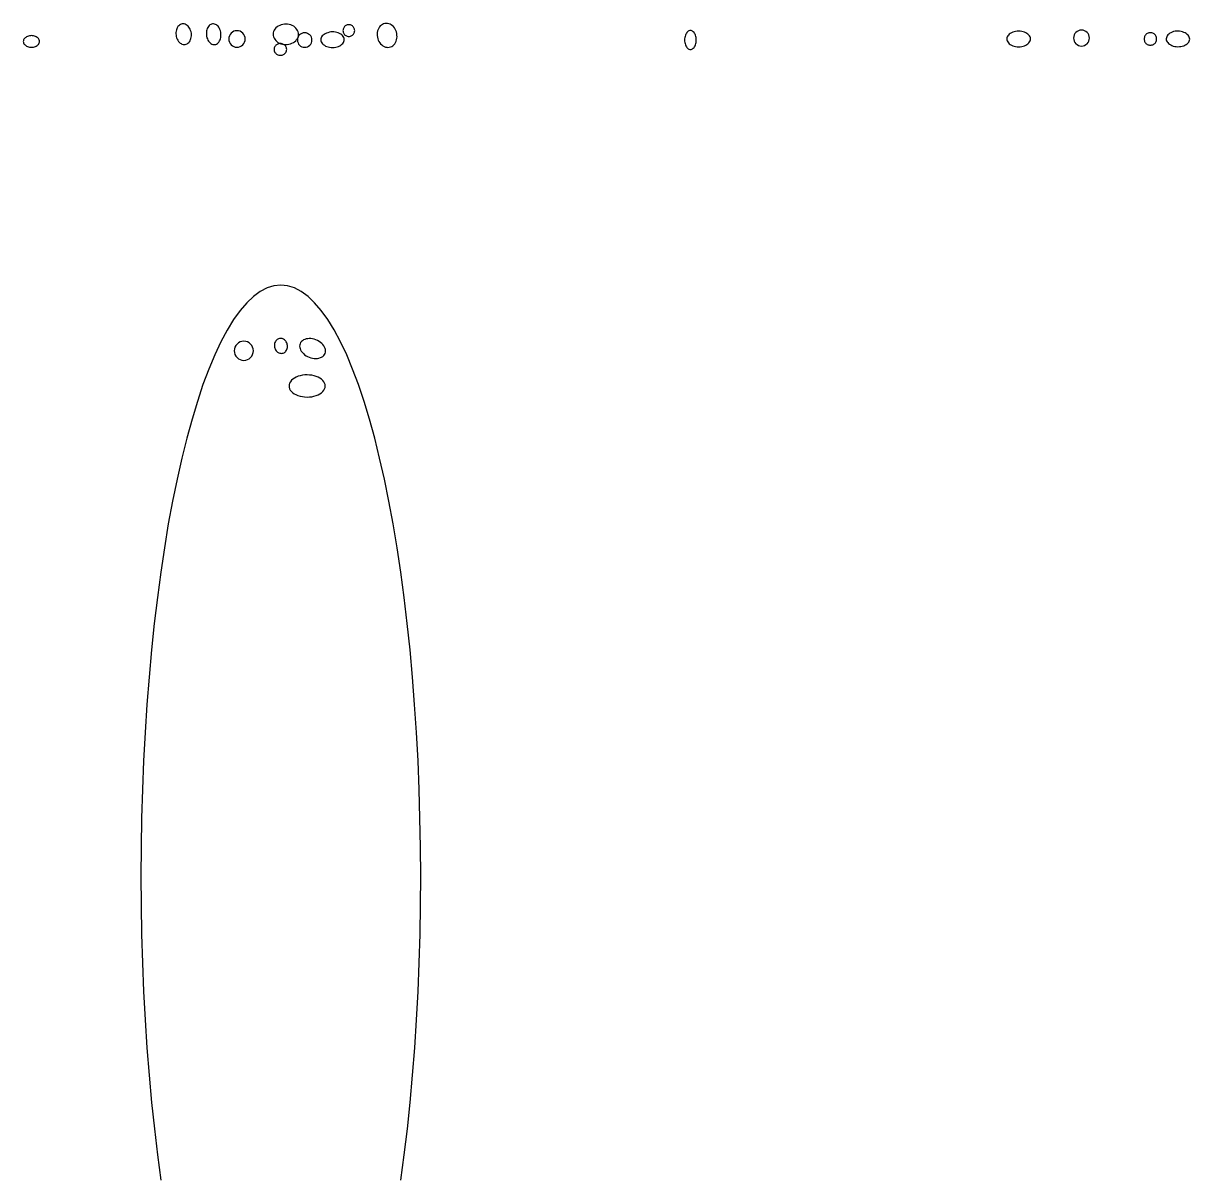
# Model space of a CAD drawing. Extents: x -292 to 292, y -205 to 211.
# Drawn here: x 44.7 to 147, y 0.4 to 101.7 of the extents above; entities that cross this region are included whole.
import ezdxf

# ---------------------------------------------------------------- set-up
doc = ezdxf.new("R2010")
doc.units = 0

msp = doc.modelspace()

# ---------------------------------------------------------------- linework, layer by layer
at = {"layer": 'CIRCLES'}
for p, q in [((62.7, 100.47), (62.68, 100.33)), ((62.68, 100.33), (62.7, 100.19)), ((62.74, 100.61), (62.7, 100.47)), ((62.81, 100.73), (62.74, 100.61)), ((62.9, 100.84), (62.81, 100.73)), ((63, 100.93), (62.9, 100.84)), ((63.13, 101), (63, 100.93)), ((63.26, 101.04), (63.13, 101)), ((63.4, 101.05), (63.26, 101.04)), ((63.55, 101.04), (63.4, 101.05)), ((63.68, 101), (63.55, 101.04)), ((63.8, 100.93), (63.68, 101)), ((63.91, 100.84), (63.8, 100.93)), ((64, 100.73), (63.91, 100.84)), ((64.07, 100.61), (64, 100.73)), ((64.11, 100.47), (64.07, 100.61)), ((64.12, 100.33), (64.11, 100.47)), ((64.11, 100.19), (64.12, 100.33)), ((68.72, 100.36), (68.71, 100.23)), ((68.76, 100.48), (68.72, 100.36)), ((68.81, 100.59), (68.76, 100.48)), ((68.89, 100.68), (68.81, 100.59)), ((68.99, 100.76), (68.89, 100.68)), ((69.1, 100.82), (68.99, 100.76)), ((69.22, 100.86), (69.1, 100.82)), ((69.34, 100.87), (69.22, 100.86)), ((69.47, 100.86), (69.34, 100.87)), ((69.59, 100.82), (69.47, 100.86)), ((69.69, 100.76), (69.59, 100.82)), ((69.79, 100.68), (69.69, 100.76)), ((69.87, 100.59), (69.79, 100.68)), ((69.93, 100.48), (69.87, 100.59)), ((69.96, 100.36), (69.93, 100.48)), ((69.98, 100.23), (69.96, 100.36)), ((136.81, 100.54), (136.8, 100.41)), ((136.8, 100.41), (136.81, 100.27)), ((136.85, 100.68), (136.81, 100.54)), ((136.91, 100.8), (136.85, 100.68)), ((137, 100.9), (136.91, 100.8)), ((137.11, 100.99), (137, 100.9)), ((137.23, 101.05), (137.11, 100.99)), ((137.36, 101.09), (137.23, 101.05)), ((137.49, 101.11), (137.36, 101.09)), ((137.63, 101.09), (137.49, 101.11)), ((137.76, 101.05), (137.63, 101.09)), ((137.88, 100.99), (137.76, 101.05)), ((137.99, 100.9), (137.88, 100.99)), ((138.08, 100.8), (137.99, 100.9)), ((138.14, 100.68), (138.08, 100.8)), ((138.18, 100.54), (138.14, 100.68)), ((138.19, 100.41), (138.18, 100.54)), ((138.18, 100.27), (138.19, 100.41)), ((62.7, 100.19), (62.74, 100.05)), ((62.74, 100.05), (62.81, 99.93)), ((62.81, 99.93), (62.9, 99.82)), ((62.9, 99.82), (63, 99.73)), ((63, 99.73), (63.13, 99.66)), ((63.13, 99.66), (63.26, 99.62)), ((63.26, 99.62), (63.4, 99.61)), ((63.4, 99.61), (63.55, 99.62)), ((63.55, 99.62), (63.68, 99.66)), ((63.68, 99.66), (63.8, 99.73)), ((63.8, 99.73), (63.91, 99.82)), ((63.91, 99.82), (64, 99.93)), ((64, 99.93), (64.07, 100.05)), ((64.07, 100.05), (64.11, 100.19)), ((68.71, 100.23), (68.72, 100.11)), ((68.72, 100.11), (68.76, 99.99)), ((68.76, 99.99), (68.81, 99.88)), ((68.81, 99.88), (68.89, 99.79)), ((68.89, 99.79), (68.99, 99.71)), ((68.99, 99.71), (69.1, 99.65)), ((69.1, 99.65), (69.22, 99.61)), ((69.22, 99.61), (69.34, 99.6)), ((69.34, 99.6), (69.47, 99.61)), ((69.47, 99.61), (69.59, 99.65)), ((69.59, 99.65), (69.69, 99.71)), ((69.69, 99.71), (69.79, 99.79)), ((69.79, 99.79), (69.87, 99.88)), ((69.87, 99.88), (69.93, 99.99)), ((69.93, 99.99), (69.96, 100.11)), ((69.96, 100.11), (69.98, 100.23)), ((136.81, 100.27), (136.85, 100.14)), ((136.85, 100.14), (136.91, 100.02)), ((136.91, 100.02), (137, 99.91)), ((137, 99.91), (137.11, 99.83)), ((137.11, 99.83), (137.23, 99.76)), ((137.23, 99.76), (137.36, 99.72)), ((137.36, 99.72), (137.49, 99.71)), ((137.49, 99.71), (137.63, 99.72)), ((137.63, 99.72), (137.76, 99.76)), ((137.76, 99.76), (137.88, 99.83)), ((137.88, 99.83), (137.99, 99.91)), ((137.99, 99.91), (138.08, 100.02)), ((138.08, 100.02), (138.14, 100.14)), ((138.14, 100.14), (138.18, 100.27)), ((63.69, 73.74), (63.54, 73.66)), ((63.84, 73.78), (63.69, 73.74)), ((64.01, 73.8), (63.84, 73.78)), ((64.17, 73.78), (64.01, 73.8)), ((64.33, 73.74), (64.17, 73.78)), ((64.47, 73.66), (64.33, 73.74)), ((63.19, 73.13), (63.17, 72.96)), ((63.17, 72.96), (63.19, 72.8)), ((63.23, 73.28), (63.19, 73.13)), ((63.19, 72.8), (63.23, 72.64)), ((63.31, 73.43), (63.23, 73.28)), ((63.42, 73.55), (63.31, 73.43)), ((63.54, 73.66), (63.42, 73.55)), ((64.6, 73.55), (64.47, 73.66)), ((64.7, 73.43), (64.6, 73.55)), ((64.78, 73.28), (64.7, 73.43)), ((64.83, 73.13), (64.78, 73.28)), ((64.78, 72.64), (64.83, 72.8)), ((64.85, 72.96), (64.83, 73.13)), ((64.83, 72.8), (64.85, 72.96)), ((63.23, 72.64), (63.31, 72.5)), ((63.31, 72.5), (63.42, 72.37)), ((63.42, 72.37), (63.54, 72.26)), ((63.54, 72.26), (63.69, 72.19)), ((63.69, 72.19), (63.84, 72.14)), ((63.84, 72.14), (64.01, 72.12)), ((64.01, 72.12), (64.17, 72.14)), ((64.17, 72.14), (64.33, 72.19)), ((64.33, 72.19), (64.47, 72.26)), ((64.47, 72.26), (64.6, 72.37)), ((64.6, 72.37), (64.7, 72.5)), ((64.7, 72.5), (64.78, 72.64))]:
    msp.add_line(p, q, dxfattribs=at)
at = {"layer": 'ELLIPSES'}
for p, q in [((58.17, 101.32), (58.12, 101.23)), ((58.22, 101.41), (58.17, 101.32)), ((58.29, 101.49), (58.22, 101.41)), ((58.36, 101.55), (58.29, 101.49)), ((58.44, 101.6), (58.36, 101.55)), ((58.52, 101.63), (58.44, 101.6)), ((58.61, 101.65), (58.52, 101.63)), ((58.69, 101.66), (58.61, 101.65)), ((58.78, 101.65), (58.69, 101.66)), ((58.87, 101.62), (58.78, 101.65)), ((58.96, 101.58), (58.87, 101.62)), ((59.04, 101.52), (58.96, 101.58)), ((59.12, 101.45), (59.04, 101.52)), ((59.19, 101.37), (59.12, 101.45)), ((59.25, 101.28), (59.19, 101.37)), ((60.84, 101.34), (60.8, 101.25)), ((60.9, 101.43), (60.84, 101.34)), ((60.96, 101.5), (60.9, 101.43)), ((61.03, 101.56), (60.96, 101.5)), ((61.1, 101.61), (61.03, 101.56)), ((61.18, 101.64), (61.1, 101.61)), ((61.27, 101.66), (61.18, 101.64)), ((61.35, 101.66), (61.27, 101.66)), ((61.43, 101.64), (61.35, 101.66)), ((61.52, 101.61), (61.43, 101.64)), ((61.6, 101.57), (61.52, 101.61)), ((61.67, 101.51), (61.6, 101.57)), ((61.74, 101.44), (61.67, 101.51)), ((61.81, 101.35), (61.74, 101.44)), ((61.86, 101.26), (61.81, 101.35)), ((66.92, 101.38), (66.82, 101.3)), ((67.03, 101.46), (66.92, 101.38)), ((67.15, 101.52), (67.03, 101.46)), ((67.28, 101.57), (67.15, 101.52)), ((67.42, 101.61), (67.28, 101.57)), ((67.56, 101.63), (67.42, 101.61)), ((67.7, 101.63), (67.56, 101.63)), ((67.85, 101.62), (67.7, 101.63)), ((67.99, 101.6), (67.85, 101.62)), ((68.13, 101.56), (67.99, 101.6)), ((68.26, 101.5), (68.13, 101.56)), ((68.38, 101.44), (68.26, 101.5)), ((68.48, 101.36), (68.38, 101.44)), ((68.58, 101.27), (68.48, 101.36)), ((72.77, 101.32), (72.74, 101.26)), ((72.81, 101.37), (72.77, 101.32)), ((72.85, 101.42), (72.81, 101.37)), ((72.9, 101.47), (72.85, 101.42)), ((72.96, 101.51), (72.9, 101.47)), ((73.02, 101.53), (72.96, 101.51)), ((73.08, 101.56), (73.02, 101.53)), ((73.15, 101.57), (73.08, 101.56)), ((73.22, 101.57), (73.15, 101.57)), ((73.28, 101.57), (73.22, 101.57)), ((73.35, 101.56), (73.28, 101.57)), ((73.41, 101.53), (73.35, 101.56)), ((73.47, 101.51), (73.41, 101.53)), ((73.53, 101.47), (73.47, 101.51)), ((73.58, 101.42), (73.53, 101.47)), ((73.62, 101.37), (73.58, 101.42)), ((73.66, 101.32), (73.62, 101.37)), ((73.69, 101.26), (73.66, 101.32)), ((75.9, 101.38), (75.84, 101.27)), ((75.98, 101.47), (75.9, 101.38)), ((76.07, 101.55), (75.98, 101.47)), ((76.17, 101.61), (76.07, 101.55)), ((76.27, 101.66), (76.17, 101.61)), ((76.38, 101.69), (76.27, 101.66)), ((76.5, 101.7), (76.38, 101.69)), ((76.61, 101.7), (76.5, 101.7)), ((76.72, 101.67), (76.61, 101.7)), ((76.83, 101.63), (76.72, 101.67)), ((76.94, 101.57), (76.83, 101.63)), ((77.04, 101.49), (76.94, 101.57)), ((77.13, 101.41), (77.04, 101.49)), ((77.22, 101.3), (77.13, 101.41)), ((77.29, 101.19), (77.22, 101.3)), ((44.71, 100.3), (44.68, 100.24)), ((44.76, 100.36), (44.71, 100.3)), ((44.81, 100.42), (44.76, 100.36)), ((44.87, 100.47), (44.81, 100.42)), ((44.94, 100.51), (44.87, 100.47)), ((45.02, 100.55), (44.94, 100.51)), ((45.1, 100.58), (45.02, 100.55)), ((45.19, 100.6), (45.1, 100.58)), ((45.28, 100.61), (45.19, 100.6)), ((45.37, 100.62), (45.28, 100.61)), ((45.46, 100.61), (45.37, 100.62)), ((45.55, 100.6), (45.46, 100.61)), ((45.64, 100.58), (45.55, 100.6)), ((45.73, 100.55), (45.64, 100.58)), ((45.8, 100.51), (45.73, 100.55)), ((45.87, 100.47), (45.8, 100.51)), ((45.93, 100.42), (45.87, 100.47)), ((45.99, 100.36), (45.93, 100.42)), ((46.03, 100.3), (45.99, 100.36)), ((46.06, 100.24), (46.03, 100.3)), ((58.06, 101.01), (58.05, 100.89)), ((58.05, 100.89), (58.05, 100.78)), ((58.05, 100.78), (58.06, 100.66)), ((58.09, 101.12), (58.06, 101.01)), ((58.06, 100.66), (58.08, 100.54)), ((58.08, 100.54), (58.11, 100.43)), ((58.12, 101.23), (58.09, 101.12)), ((58.11, 100.43), (58.16, 100.32)), ((58.16, 100.32), (58.21, 100.22)), ((59.3, 101.18), (59.25, 101.28)), ((59.34, 101.07), (59.3, 101.18)), ((59.33, 100.27), (59.37, 100.37)), ((59.38, 100.96), (59.34, 101.07)), ((59.37, 100.37), (59.39, 100.48)), ((59.4, 100.84), (59.38, 100.96)), ((59.39, 100.48), (59.41, 100.6)), ((59.41, 100.72), (59.4, 100.84)), ((59.41, 100.6), (59.41, 100.72)), ((60.74, 101.03), (60.72, 100.92)), ((60.72, 100.92), (60.72, 100.8)), ((60.72, 100.8), (60.72, 100.68)), ((60.72, 100.68), (60.74, 100.56)), ((60.76, 101.14), (60.74, 101.03)), ((60.74, 100.56), (60.77, 100.44)), ((60.8, 101.25), (60.76, 101.14)), ((60.77, 100.44), (60.81, 100.33)), ((60.81, 100.33), (60.86, 100.23)), ((61.91, 101.16), (61.86, 101.26)), ((61.95, 101.05), (61.91, 101.16)), ((61.92, 100.24), (61.96, 100.35)), ((61.98, 100.93), (61.95, 101.05)), ((61.96, 100.35), (61.99, 100.46)), ((62, 100.81), (61.98, 100.93)), ((61.99, 100.46), (62, 100.57)), ((62, 100.69), (62, 100.81)), ((62, 100.57), (62, 100.69)), ((66.59, 100.87), (66.58, 100.75)), ((66.58, 100.75), (66.59, 100.63)), ((66.62, 100.98), (66.59, 100.87)), ((66.59, 100.63), (66.61, 100.52)), ((66.61, 100.52), (66.66, 100.41)), ((66.67, 101.1), (66.62, 100.98)), ((66.66, 100.41), (66.72, 100.3)), ((66.74, 101.2), (66.67, 101.1)), ((66.72, 100.3), (66.8, 100.2)), ((66.82, 101.3), (66.74, 101.2)), ((68.66, 101.17), (68.58, 101.27)), ((68.64, 100.27), (68.71, 100.37)), ((68.72, 101.06), (68.66, 101.17)), ((68.71, 100.37), (68.76, 100.48)), ((68.77, 100.95), (68.72, 101.06)), ((68.76, 100.48), (68.79, 100.6)), ((68.79, 100.83), (68.77, 100.95)), ((68.8, 100.72), (68.79, 100.83)), ((68.79, 100.6), (68.8, 100.72)), ((70.77, 100.33), (70.76, 100.24)), ((70.79, 100.42), (70.77, 100.33)), ((70.83, 100.51), (70.79, 100.42)), ((70.89, 100.59), (70.83, 100.51)), ((70.97, 100.66), (70.89, 100.59)), ((71.05, 100.73), (70.97, 100.66)), ((71.15, 100.79), (71.05, 100.73)), ((71.26, 100.84), (71.15, 100.79)), ((71.38, 100.88), (71.26, 100.84)), ((71.51, 100.92), (71.38, 100.88)), ((71.64, 100.94), (71.51, 100.92)), ((71.78, 100.94), (71.64, 100.94)), ((71.91, 100.94), (71.78, 100.94)), ((72.04, 100.92), (71.91, 100.94)), ((72.17, 100.9), (72.04, 100.92)), ((72.29, 100.86), (72.17, 100.9)), ((72.41, 100.81), (72.29, 100.86)), ((72.51, 100.76), (72.41, 100.81)), ((72.6, 100.69), (72.51, 100.76)), ((72.67, 100.62), (72.6, 100.69)), ((72.73, 100.54), (72.67, 100.62)), ((72.71, 101.13), (72.7, 101.06)), ((72.7, 101.06), (72.71, 100.99)), ((72.72, 101.19), (72.71, 101.13)), ((72.71, 100.99), (72.72, 100.93)), ((72.74, 101.26), (72.72, 101.19)), ((72.72, 100.93), (72.74, 100.86)), ((72.78, 100.46), (72.73, 100.54)), ((72.74, 100.86), (72.77, 100.8)), ((72.77, 100.8), (72.81, 100.75)), ((72.81, 100.37), (72.78, 100.46)), ((72.81, 100.75), (72.85, 100.7)), ((72.82, 100.28), (72.81, 100.37)), ((72.81, 100.19), (72.82, 100.28)), ((72.85, 100.7), (72.9, 100.65)), ((72.9, 100.65), (72.96, 100.62)), ((72.96, 100.62), (73.02, 100.59)), ((73.02, 100.59), (73.08, 100.56)), ((73.08, 100.56), (73.15, 100.55)), ((73.15, 100.55), (73.22, 100.55)), ((73.22, 100.55), (73.28, 100.55)), ((73.28, 100.55), (73.35, 100.56)), ((73.35, 100.56), (73.41, 100.59)), ((73.41, 100.59), (73.47, 100.62)), ((73.47, 100.62), (73.53, 100.65)), ((73.53, 100.65), (73.58, 100.7)), ((73.58, 100.7), (73.62, 100.75)), ((73.62, 100.75), (73.66, 100.8)), ((73.66, 100.8), (73.69, 100.86)), ((73.71, 101.19), (73.69, 101.26)), ((73.69, 100.86), (73.71, 100.93)), ((73.72, 101.13), (73.71, 101.19)), ((73.71, 100.93), (73.72, 100.99)), ((73.73, 101.06), (73.72, 101.13)), ((73.72, 100.99), (73.73, 101.06)), ((75.71, 100.9), (75.7, 100.77)), ((75.7, 100.77), (75.7, 100.63)), ((75.7, 100.63), (75.72, 100.49)), ((75.74, 101.03), (75.71, 100.9)), ((75.72, 100.49), (75.75, 100.35)), ((75.78, 101.16), (75.74, 101.03)), ((75.75, 100.35), (75.8, 100.22)), ((75.84, 101.27), (75.78, 101.16)), ((77.35, 101.07), (77.29, 101.19)), ((77.39, 100.94), (77.35, 101.07)), ((77.43, 100.8), (77.39, 100.94)), ((77.41, 100.26), (77.43, 100.39)), ((77.44, 100.66), (77.43, 100.8)), ((77.43, 100.39), (77.45, 100.53)), ((77.45, 100.53), (77.44, 100.66)), ((102.7, 100.45), (102.68, 100.34)), ((102.68, 100.34), (102.68, 100.23)), ((102.72, 100.55), (102.7, 100.45)), ((102.75, 100.65), (102.72, 100.55)), ((102.79, 100.74), (102.75, 100.65)), ((102.83, 100.82), (102.79, 100.74)), ((102.88, 100.89), (102.83, 100.82)), ((102.93, 100.95), (102.88, 100.89)), ((102.99, 101), (102.93, 100.95)), ((103.06, 101.04), (102.99, 101)), ((103.12, 101.06), (103.06, 101.04)), ((103.19, 101.07), (103.12, 101.06)), ((103.25, 101.06), (103.19, 101.07)), ((103.32, 101.04), (103.25, 101.06)), ((103.38, 101), (103.32, 101.04)), ((103.44, 100.95), (103.38, 101)), ((103.5, 100.89), (103.44, 100.95)), ((103.55, 100.82), (103.5, 100.89)), ((103.59, 100.74), (103.55, 100.82)), ((103.63, 100.65), (103.59, 100.74)), ((103.66, 100.55), (103.63, 100.65)), ((103.68, 100.45), (103.66, 100.55)), ((103.69, 100.34), (103.68, 100.45)), ((103.69, 100.23), (103.69, 100.34)), ((130.95, 100.42), (130.94, 100.33)), ((130.94, 100.33), (130.95, 100.24)), ((130.98, 100.51), (130.95, 100.42)), ((131.02, 100.59), (130.98, 100.51)), ((131.08, 100.67), (131.02, 100.59)), ((131.16, 100.75), (131.08, 100.67)), ((131.25, 100.81), (131.16, 100.75)), ((131.35, 100.87), (131.25, 100.81)), ((131.46, 100.92), (131.35, 100.87)), ((131.58, 100.96), (131.46, 100.92)), ((131.71, 100.99), (131.58, 100.96)), ((131.84, 101.01), (131.71, 100.99)), ((131.98, 101.01), (131.84, 101.01)), ((132.11, 101.01), (131.98, 101.01)), ((132.25, 100.99), (132.11, 101.01)), ((132.38, 100.96), (132.25, 100.99)), ((132.5, 100.92), (132.38, 100.96)), ((132.61, 100.87), (132.5, 100.92)), ((132.71, 100.81), (132.61, 100.87)), ((132.8, 100.75), (132.71, 100.81)), ((132.88, 100.67), (132.8, 100.75)), ((132.94, 100.59), (132.88, 100.67)), ((132.98, 100.51), (132.94, 100.59)), ((133.01, 100.42), (132.98, 100.51)), ((133.02, 100.33), (133.01, 100.42)), ((133.01, 100.24), (133.02, 100.33)), ((143, 100.4), (142.99, 100.33)), ((142.99, 100.33), (143, 100.26)), ((143.01, 100.47), (143, 100.4)), ((143.03, 100.54), (143.01, 100.47)), ((143.06, 100.61), (143.03, 100.54)), ((143.1, 100.67), (143.06, 100.61)), ((143.15, 100.72), (143.1, 100.67)), ((143.21, 100.77), (143.15, 100.72)), ((143.27, 100.81), (143.21, 100.77)), ((143.33, 100.84), (143.27, 100.81)), ((143.4, 100.86), (143.33, 100.84)), ((143.47, 100.88), (143.4, 100.86)), ((143.54, 100.88), (143.47, 100.88)), ((143.61, 100.88), (143.54, 100.88)), ((143.68, 100.86), (143.61, 100.88)), ((143.75, 100.84), (143.68, 100.86)), ((143.82, 100.81), (143.75, 100.84)), ((143.88, 100.77), (143.82, 100.81)), ((143.93, 100.72), (143.88, 100.77)), ((143.98, 100.67), (143.93, 100.72)), ((144.02, 100.61), (143.98, 100.67)), ((144.05, 100.54), (144.02, 100.61)), ((144.07, 100.47), (144.05, 100.54)), ((144.09, 100.4), (144.07, 100.47)), ((144.09, 100.33), (144.09, 100.4)), ((144.09, 100.26), (144.09, 100.33)), ((144.94, 100.44), (144.93, 100.35)), ((144.93, 100.35), (144.93, 100.26)), ((144.97, 100.53), (144.94, 100.44)), ((145.01, 100.61), (144.97, 100.53)), ((145.07, 100.69), (145.01, 100.61)), ((145.15, 100.76), (145.07, 100.69)), ((145.24, 100.83), (145.15, 100.76)), ((145.34, 100.88), (145.24, 100.83)), ((145.45, 100.93), (145.34, 100.88)), ((145.57, 100.97), (145.45, 100.93)), ((145.7, 101), (145.57, 100.97)), ((145.83, 101.01), (145.7, 101)), ((145.97, 101.01), (145.83, 101.01)), ((146.1, 101.01), (145.97, 101.01)), ((146.23, 100.99), (146.1, 101.01)), ((146.36, 100.96), (146.23, 100.99)), ((146.48, 100.91), (146.36, 100.96)), ((146.59, 100.86), (146.48, 100.91)), ((146.69, 100.8), (146.59, 100.86)), ((146.78, 100.73), (146.69, 100.8)), ((146.85, 100.66), (146.78, 100.73)), ((146.91, 100.58), (146.85, 100.66)), ((146.95, 100.49), (146.91, 100.58)), ((146.98, 100.41), (146.95, 100.49)), ((146.99, 100.32), (146.98, 100.41)), ((146.98, 100.23), (146.99, 100.32)), ((44.67, 100.17), (44.66, 100.11)), ((44.66, 100.11), (44.67, 100.04)), ((44.68, 100.24), (44.67, 100.17)), ((44.67, 100.04), (44.68, 99.98)), ((44.68, 99.98), (44.71, 99.91)), ((44.71, 99.91), (44.76, 99.85)), ((44.76, 99.85), (44.81, 99.8)), ((44.81, 99.8), (44.87, 99.75)), ((44.87, 99.75), (44.94, 99.7)), ((44.94, 99.7), (45.02, 99.67)), ((45.02, 99.67), (45.1, 99.64)), ((45.1, 99.64), (45.19, 99.62)), ((45.19, 99.62), (45.28, 99.6)), ((45.28, 99.6), (45.37, 99.6)), ((45.37, 99.6), (45.46, 99.6)), ((45.46, 99.6), (45.55, 99.62)), ((45.55, 99.62), (45.64, 99.64)), ((45.64, 99.64), (45.73, 99.67)), ((45.73, 99.67), (45.8, 99.7)), ((45.8, 99.7), (45.87, 99.75)), ((45.87, 99.75), (45.93, 99.8)), ((45.93, 99.8), (45.99, 99.85)), ((45.99, 99.85), (46.03, 99.91)), ((46.03, 99.91), (46.06, 99.98)), ((46.08, 100.17), (46.06, 100.24)), ((46.06, 99.98), (46.08, 100.04)), ((46.08, 100.11), (46.08, 100.17)), ((46.08, 100.04), (46.08, 100.11)), ((58.21, 100.22), (58.27, 100.12)), ((58.27, 100.12), (58.34, 100.04)), ((58.34, 100.04), (58.42, 99.97)), ((58.42, 99.97), (58.5, 99.92)), ((58.5, 99.92), (58.58, 99.88)), ((58.58, 99.88), (58.67, 99.85)), ((58.67, 99.85), (58.76, 99.84)), ((58.76, 99.84), (58.85, 99.84)), ((58.85, 99.84), (58.94, 99.86)), ((58.94, 99.86), (59.02, 99.9)), ((59.02, 99.9), (59.1, 99.95)), ((59.1, 99.95), (59.17, 100.01)), ((59.17, 100.01), (59.23, 100.08)), ((59.23, 100.08), (59.29, 100.17)), ((59.29, 100.17), (59.33, 100.27)), ((60.86, 100.23), (60.91, 100.14)), ((60.91, 100.14), (60.98, 100.05)), ((60.98, 100.05), (61.05, 99.98)), ((61.05, 99.98), (61.12, 99.92)), ((61.12, 99.92), (61.2, 99.88)), ((61.2, 99.88), (61.29, 99.85)), ((61.29, 99.85), (61.37, 99.83)), ((61.37, 99.83), (61.46, 99.83)), ((61.46, 99.83), (61.54, 99.85)), ((61.54, 99.85), (61.62, 99.88)), ((61.62, 99.88), (61.69, 99.93)), ((61.69, 99.93), (61.76, 99.99)), ((61.76, 99.99), (61.82, 100.06)), ((61.82, 100.06), (61.88, 100.15)), ((61.88, 100.15), (61.92, 100.24)), ((66.67, 99.48), (66.66, 99.41)), ((66.66, 99.41), (66.67, 99.34)), ((66.68, 99.54), (66.67, 99.48)), ((66.67, 99.34), (66.68, 99.28)), ((66.7, 99.61), (66.68, 99.54)), ((66.68, 99.28), (66.7, 99.21)), ((66.74, 99.67), (66.7, 99.61)), ((66.78, 99.72), (66.74, 99.67)), ((66.82, 99.77), (66.78, 99.72)), ((66.8, 100.2), (66.9, 100.11)), ((66.88, 99.82), (66.82, 99.77)), ((66.94, 99.85), (66.88, 99.82)), ((66.9, 100.11), (67, 100.03)), ((67, 99.88), (66.94, 99.85)), ((67, 100.03), (67.12, 99.96)), ((67.07, 99.9), (67, 99.88)), ((67.14, 99.92), (67.07, 99.9)), ((67.12, 99.96), (67.25, 99.91)), ((67.21, 99.92), (67.14, 99.92)), ((67.29, 99.92), (67.21, 99.92)), ((67.25, 99.91), (67.39, 99.87)), ((67.36, 99.9), (67.29, 99.92)), ((67.43, 99.88), (67.36, 99.9)), ((67.39, 99.87), (67.53, 99.84)), ((67.49, 99.85), (67.43, 99.88)), ((67.55, 99.82), (67.49, 99.85)), ((67.53, 99.84), (67.68, 99.83)), ((67.61, 99.77), (67.55, 99.82)), ((67.65, 99.72), (67.61, 99.77)), ((67.69, 99.67), (67.65, 99.72)), ((67.68, 99.83), (67.82, 99.84)), ((67.73, 99.61), (67.69, 99.67)), ((67.75, 99.54), (67.73, 99.61)), ((67.73, 99.21), (67.75, 99.28)), ((67.76, 99.48), (67.75, 99.54)), ((67.75, 99.28), (67.76, 99.34)), ((67.77, 99.41), (67.76, 99.48)), ((67.76, 99.34), (67.77, 99.41)), ((67.82, 99.84), (67.96, 99.86)), ((67.96, 99.86), (68.1, 99.9)), ((68.1, 99.9), (68.23, 99.95)), ((68.23, 99.95), (68.35, 100.01)), ((68.35, 100.01), (68.46, 100.08)), ((68.46, 100.08), (68.56, 100.17)), ((68.56, 100.17), (68.64, 100.27)), ((70.76, 100.24), (70.77, 100.16)), ((70.77, 100.16), (70.8, 100.07)), ((70.8, 100.07), (70.84, 99.99)), ((70.84, 99.99), (70.9, 99.91)), ((70.9, 99.91), (70.98, 99.83)), ((70.98, 99.83), (71.07, 99.77)), ((71.07, 99.77), (71.17, 99.71)), ((71.17, 99.71), (71.28, 99.66)), ((71.28, 99.66), (71.41, 99.63)), ((71.41, 99.63), (71.53, 99.6)), ((71.53, 99.6), (71.67, 99.59)), ((71.67, 99.59), (71.8, 99.58)), ((71.8, 99.58), (71.93, 99.59)), ((71.93, 99.59), (72.07, 99.61)), ((72.07, 99.61), (72.19, 99.64)), ((72.19, 99.64), (72.31, 99.68)), ((72.31, 99.68), (72.42, 99.73)), ((72.42, 99.73), (72.52, 99.79)), ((72.52, 99.79), (72.61, 99.86)), ((72.61, 99.86), (72.69, 99.94)), ((72.69, 99.94), (72.74, 100.02)), ((72.74, 100.02), (72.79, 100.1)), ((72.79, 100.1), (72.81, 100.19)), ((75.8, 100.22), (75.86, 100.1)), ((75.86, 100.1), (75.93, 99.99)), ((75.93, 99.99), (76.01, 99.89)), ((76.01, 99.89), (76.11, 99.8)), ((76.11, 99.8), (76.21, 99.72)), ((76.21, 99.72), (76.31, 99.66)), ((76.31, 99.66), (76.42, 99.62)), ((76.42, 99.62), (76.54, 99.6)), ((76.54, 99.6), (76.65, 99.59)), ((76.65, 99.59), (76.76, 99.6)), ((76.76, 99.6), (76.87, 99.63)), ((76.87, 99.63), (76.98, 99.68)), ((76.98, 99.68), (77.08, 99.74)), ((77.08, 99.74), (77.17, 99.82)), ((77.17, 99.82), (77.24, 99.91)), ((77.24, 99.91), (77.31, 100.02)), ((77.31, 100.02), (77.37, 100.13)), ((77.37, 100.13), (77.41, 100.26)), ((102.68, 100.23), (102.68, 100.13)), ((102.68, 100.13), (102.7, 100.02)), ((102.7, 100.02), (102.72, 99.92)), ((102.72, 99.92), (102.75, 99.82)), ((102.75, 99.82), (102.79, 99.73)), ((102.79, 99.73), (102.83, 99.65)), ((102.83, 99.65), (102.88, 99.58)), ((102.88, 99.58), (102.93, 99.51)), ((102.93, 99.51), (102.99, 99.47)), ((102.99, 99.47), (103.06, 99.43)), ((103.06, 99.43), (103.12, 99.41)), ((103.12, 99.41), (103.19, 99.4)), ((103.19, 99.4), (103.25, 99.41)), ((103.25, 99.41), (103.32, 99.43)), ((103.32, 99.43), (103.38, 99.47)), ((103.38, 99.47), (103.44, 99.51)), ((103.44, 99.51), (103.5, 99.58)), ((103.5, 99.58), (103.55, 99.65)), ((103.55, 99.65), (103.59, 99.73)), ((103.59, 99.73), (103.63, 99.82)), ((103.63, 99.82), (103.66, 99.92)), ((103.66, 99.92), (103.68, 100.02)), ((103.68, 100.02), (103.69, 100.13)), ((103.69, 100.13), (103.69, 100.23)), ((130.95, 100.24), (130.98, 100.15)), ((130.98, 100.15), (131.02, 100.07)), ((131.02, 100.07), (131.08, 99.99)), ((131.08, 99.99), (131.16, 99.91)), ((131.16, 99.91), (131.25, 99.85)), ((131.25, 99.85), (131.35, 99.79)), ((131.35, 99.79), (131.46, 99.74)), ((131.46, 99.74), (131.58, 99.7)), ((131.58, 99.7), (131.71, 99.67)), ((131.71, 99.67), (131.84, 99.65)), ((131.84, 99.65), (131.98, 99.65)), ((131.98, 99.65), (132.11, 99.65)), ((132.11, 99.65), (132.25, 99.67)), ((132.25, 99.67), (132.38, 99.7)), ((132.38, 99.7), (132.5, 99.74)), ((132.5, 99.74), (132.61, 99.79)), ((132.61, 99.79), (132.71, 99.85)), ((132.71, 99.85), (132.8, 99.91)), ((132.8, 99.91), (132.88, 99.99)), ((132.88, 99.99), (132.94, 100.07)), ((132.94, 100.07), (132.98, 100.15)), ((132.98, 100.15), (133.01, 100.24)), ((143, 100.26), (143.01, 100.19)), ((143.01, 100.19), (143.03, 100.12)), ((143.03, 100.12), (143.06, 100.05)), ((143.06, 100.05), (143.1, 99.99)), ((143.1, 99.99), (143.15, 99.94)), ((143.15, 99.94), (143.21, 99.89)), ((143.21, 99.89), (143.27, 99.85)), ((143.27, 99.85), (143.33, 99.82)), ((143.33, 99.82), (143.4, 99.8)), ((143.4, 99.8), (143.47, 99.78)), ((143.47, 99.78), (143.54, 99.78)), ((143.54, 99.78), (143.61, 99.78)), ((143.61, 99.78), (143.68, 99.8)), ((143.68, 99.8), (143.75, 99.82)), ((143.75, 99.82), (143.82, 99.85)), ((143.82, 99.85), (143.88, 99.89)), ((143.88, 99.89), (143.93, 99.94)), ((143.93, 99.94), (143.98, 99.99)), ((143.98, 99.99), (144.02, 100.05)), ((144.02, 100.05), (144.05, 100.12)), ((144.05, 100.12), (144.07, 100.19)), ((144.07, 100.19), (144.09, 100.26)), ((144.93, 100.26), (144.96, 100.17)), ((144.96, 100.17), (145, 100.09)), ((145, 100.09), (145.06, 100.01)), ((145.06, 100.01), (145.13, 99.93)), ((145.13, 99.93), (145.22, 99.87)), ((145.22, 99.87), (145.32, 99.8)), ((145.32, 99.8), (145.43, 99.75)), ((145.43, 99.75), (145.55, 99.71)), ((145.55, 99.71), (145.68, 99.68)), ((145.68, 99.68), (145.81, 99.66)), ((145.81, 99.66), (145.94, 99.65)), ((145.94, 99.65), (146.08, 99.66)), ((146.08, 99.66), (146.21, 99.67)), ((146.21, 99.67), (146.34, 99.7)), ((146.34, 99.7), (146.46, 99.74)), ((146.46, 99.74), (146.57, 99.78)), ((146.57, 99.78), (146.68, 99.84)), ((146.68, 99.84), (146.77, 99.91)), ((146.77, 99.91), (146.84, 99.98)), ((146.84, 99.98), (146.9, 100.06)), ((146.9, 100.06), (146.95, 100.14)), ((146.95, 100.14), (146.98, 100.23)), ((66.7, 99.21), (66.74, 99.15)), ((66.74, 99.15), (66.78, 99.1)), ((66.78, 99.1), (66.82, 99.05)), ((66.82, 99.05), (66.88, 99)), ((66.88, 99), (66.94, 98.97)), ((66.94, 98.97), (67, 98.94)), ((67, 98.94), (67.07, 98.91)), ((67.07, 98.91), (67.14, 98.9)), ((67.14, 98.9), (67.21, 98.9)), ((67.21, 98.9), (67.29, 98.9)), ((67.29, 98.9), (67.36, 98.91)), ((67.36, 98.91), (67.43, 98.94)), ((67.43, 98.94), (67.49, 98.97)), ((67.49, 98.97), (67.55, 99)), ((67.55, 99), (67.61, 99.05)), ((67.61, 99.05), (67.65, 99.1)), ((67.65, 99.1), (67.69, 99.15)), ((67.69, 99.15), (67.73, 99.21)), ((65.44, 78.17), (64.85, 77.74)), ((66.04, 78.48), (65.44, 78.17)), ((66.64, 78.67), (66.04, 78.48)), ((67.24, 78.73), (66.64, 78.67)), ((67.84, 78.67), (67.24, 78.73)), ((68.44, 78.48), (67.84, 78.67)), ((69.04, 78.17), (68.44, 78.48)), ((69.64, 77.74), (69.04, 78.17)), ((64.26, 77.18), (63.68, 76.5)), ((64.85, 77.74), (64.26, 77.18)), ((70.22, 77.18), (69.64, 77.74)), ((70.8, 76.5), (70.22, 77.18)), ((63.68, 76.5), (63.11, 75.7)), ((71.38, 75.7), (70.8, 76.5)), ((62.54, 74.78), (61.99, 73.75)), ((63.11, 75.7), (62.54, 74.78)), ((71.94, 74.79), (71.38, 75.7)), ((72.49, 73.75), (71.94, 74.79)), ((61.99, 73.75), (61.46, 72.61)), ((66.74, 73.7), (66.71, 73.62)), ((66.77, 73.77), (66.74, 73.7)), ((66.82, 73.84), (66.77, 73.77)), ((66.87, 73.9), (66.82, 73.84)), ((66.93, 73.95), (66.87, 73.9)), ((66.99, 73.99), (66.93, 73.95)), ((67.06, 74.02), (66.99, 73.99)), ((67.13, 74.04), (67.06, 74.02)), ((67.21, 74.05), (67.13, 74.04)), ((67.28, 74.04), (67.21, 74.05)), ((67.36, 74.03), (67.28, 74.04)), ((67.43, 74.01), (67.36, 74.03)), ((67.5, 73.97), (67.43, 74.01)), ((67.57, 73.93), (67.5, 73.97)), ((67.63, 73.87), (67.57, 73.93)), ((67.68, 73.81), (67.63, 73.87)), ((67.73, 73.74), (67.68, 73.81)), ((67.77, 73.66), (67.73, 73.74)), ((68.99, 73.68), (68.94, 73.58)), ((69.06, 73.77), (68.99, 73.68)), ((69.14, 73.84), (69.06, 73.77)), ((69.24, 73.91), (69.14, 73.84)), ((69.35, 73.96), (69.24, 73.91)), ((69.47, 74), (69.35, 73.96)), ((69.61, 74.02), (69.47, 74)), ((69.75, 74.03), (69.61, 74.02)), ((69.89, 74.03), (69.75, 74.03)), ((70.04, 74.01), (69.89, 74.03)), ((70.19, 73.97), (70.04, 74.01)), ((70.33, 73.92), (70.19, 73.97)), ((70.47, 73.86), (70.33, 73.92)), ((70.61, 73.78), (70.47, 73.86)), ((70.73, 73.7), (70.61, 73.78)), ((70.84, 73.61), (70.73, 73.7)), ((73.03, 72.61), (72.49, 73.75)), ((66.71, 73.62), (66.69, 73.54)), ((66.69, 73.54), (66.69, 73.45)), ((66.69, 73.45), (66.69, 73.36)), ((66.69, 73.36), (66.7, 73.28)), ((66.7, 73.28), (66.72, 73.2)), ((66.72, 73.2), (66.75, 73.12)), ((66.75, 73.12), (66.79, 73.04)), ((66.79, 73.04), (66.84, 72.97)), ((66.84, 72.97), (66.89, 72.91)), ((66.89, 72.91), (66.96, 72.85)), ((66.96, 72.85), (67.02, 72.81)), ((67.02, 72.81), (67.09, 72.77)), ((67.09, 72.77), (67.16, 72.75)), ((67.16, 72.75), (67.24, 72.74)), ((67.24, 72.74), (67.31, 72.73)), ((67.31, 72.73), (67.39, 72.74)), ((67.39, 72.74), (67.46, 72.76)), ((67.46, 72.76), (67.53, 72.79)), ((67.53, 72.79), (67.59, 72.83)), ((67.59, 72.83), (67.65, 72.88)), ((67.65, 72.88), (67.7, 72.94)), ((67.7, 72.94), (67.75, 73.01)), ((67.75, 73.01), (67.78, 73.08)), ((67.8, 73.58), (67.77, 73.66)), ((67.78, 73.08), (67.81, 73.16)), ((67.82, 73.5), (67.8, 73.58)), ((67.81, 73.16), (67.83, 73.24)), ((67.83, 73.42), (67.82, 73.5)), ((67.83, 73.33), (67.83, 73.42)), ((67.83, 73.24), (67.83, 73.33)), ((68.91, 73.48), (68.9, 73.37)), ((68.9, 73.37), (68.91, 73.26)), ((68.94, 73.58), (68.91, 73.48)), ((68.91, 73.26), (68.94, 73.15)), ((68.94, 73.15), (68.99, 73.03)), ((68.99, 73.03), (69.05, 72.92)), ((69.05, 72.92), (69.14, 72.81)), ((69.14, 72.81), (69.23, 72.71)), ((69.23, 72.71), (69.34, 72.62)), ((70.94, 73.5), (70.84, 73.61)), ((71.02, 73.4), (70.94, 73.5)), ((71.08, 73.28), (71.02, 73.4)), ((71.13, 73.17), (71.08, 73.28)), ((71.08, 72.64), (71.13, 72.73)), ((71.16, 73.06), (71.13, 73.17)), ((71.13, 72.73), (71.16, 72.84)), ((71.17, 72.94), (71.16, 73.06)), ((71.16, 72.84), (71.17, 72.94)), ((61.46, 72.61), (60.93, 71.35)), ((69.34, 72.62), (69.47, 72.53)), ((69.47, 72.53), (69.6, 72.46)), ((69.6, 72.46), (69.74, 72.39)), ((69.74, 72.39), (69.88, 72.35)), ((69.88, 72.35), (70.03, 72.31)), ((70.03, 72.31), (70.18, 72.29)), ((70.18, 72.29), (70.33, 72.28)), ((70.33, 72.28), (70.47, 72.29)), ((70.47, 72.29), (70.6, 72.32)), ((70.6, 72.32), (70.72, 72.36)), ((70.72, 72.36), (70.83, 72.41)), ((70.83, 72.41), (70.93, 72.47)), ((70.93, 72.47), (71.02, 72.55)), ((71.02, 72.55), (71.08, 72.64)), ((73.55, 71.35), (73.03, 72.61)), ((60.93, 71.35), (60.42, 69.99)), ((68.59, 70.65), (68.44, 70.57)), ((68.77, 70.72), (68.59, 70.65)), ((68.95, 70.77), (68.77, 70.72)), ((69.15, 70.81), (68.95, 70.77)), ((69.35, 70.84), (69.15, 70.81)), ((69.56, 70.84), (69.35, 70.84)), ((69.77, 70.83), (69.56, 70.84)), ((69.97, 70.81), (69.77, 70.83)), ((70.17, 70.77), (69.97, 70.81)), ((70.35, 70.71), (70.17, 70.77)), ((70.53, 70.64), (70.35, 70.71)), ((70.68, 70.55), (70.53, 70.64)), ((74.06, 69.99), (73.55, 71.35)), ((60.42, 69.99), (59.93, 68.52)), ((67.98, 70.01), (67.97, 69.88)), ((67.97, 69.88), (67.98, 69.76)), ((68.02, 70.13), (67.98, 70.01)), ((67.98, 69.76), (68.02, 69.63)), ((68.09, 70.25), (68.02, 70.13)), ((68.02, 69.63), (68.08, 69.51)), ((68.18, 70.37), (68.09, 70.25)), ((68.3, 70.47), (68.18, 70.37)), ((68.44, 70.57), (68.3, 70.47)), ((70.82, 70.46), (70.68, 70.55)), ((70.93, 70.35), (70.82, 70.46)), ((71.02, 70.23), (70.93, 70.35)), ((71.09, 70.11), (71.02, 70.23)), ((71.02, 69.49), (71.09, 69.61)), ((71.13, 69.99), (71.09, 70.11)), ((71.09, 69.61), (71.13, 69.74)), ((71.14, 69.86), (71.13, 69.99)), ((71.13, 69.74), (71.14, 69.86)), ((74.55, 68.52), (74.06, 69.99)), ((68.08, 69.51), (68.18, 69.39)), ((68.18, 69.39), (68.29, 69.29)), ((68.29, 69.29), (68.43, 69.19)), ((68.43, 69.19), (68.58, 69.11)), ((68.58, 69.11), (68.75, 69.04)), ((68.75, 69.04), (68.94, 68.98)), ((68.94, 68.98), (69.14, 68.94)), ((69.14, 68.94), (69.34, 68.91)), ((69.34, 68.91), (69.55, 68.9)), ((69.55, 68.9), (69.76, 68.91)), ((69.76, 68.91), (69.96, 68.93)), ((69.96, 68.93), (70.16, 68.97)), ((70.16, 68.97), (70.34, 69.03)), ((70.34, 69.03), (70.52, 69.1)), ((70.52, 69.1), (70.67, 69.18)), ((70.67, 69.18), (70.81, 69.27)), ((70.81, 69.27), (70.93, 69.38)), ((70.93, 69.38), (71.02, 69.49)), ((59.93, 68.52), (59.46, 66.96)), ((75.03, 66.96), (74.55, 68.52)), ((59.46, 66.96), (59, 65.29)), ((75.49, 65.29), (75.03, 66.96)), ((59, 65.29), (58.56, 63.54)), ((75.92, 63.54), (75.49, 65.29)), ((58.56, 63.54), (58.15, 61.69)), ((76.34, 61.69), (75.92, 63.54)), ((58.15, 61.69), (57.76, 59.76)), ((76.73, 59.77), (76.34, 61.69)), ((57.76, 59.76), (57.38, 57.76)), ((77.1, 57.76), (76.73, 59.77)), ((57.38, 57.76), (57.04, 55.67)), ((77.45, 55.68), (77.1, 57.76)), ((57.04, 55.67), (56.72, 53.52)), ((77.77, 53.52), (77.45, 55.68)), ((56.72, 53.52), (56.42, 51.31)), ((78.07, 51.31), (77.77, 53.52)), ((56.42, 51.31), (56.15, 49.03)), ((78.34, 49.03), (78.07, 51.31)), ((56.15, 49.03), (55.91, 46.7)), ((78.59, 46.71), (78.34, 49.03)), ((55.91, 46.7), (55.69, 44.33)), ((78.8, 44.33), (78.59, 46.71)), ((55.69, 44.33), (55.5, 41.91)), ((78.99, 41.91), (78.8, 44.33)), ((55.5, 41.91), (55.34, 39.45)), ((79.15, 39.46), (78.99, 41.91)), ((55.34, 39.45), (55.21, 36.97)), ((79.29, 36.97), (79.15, 39.46)), ((55.21, 36.97), (55.11, 34.46)), ((79.39, 34.46), (79.29, 36.97)), ((55.11, 34.46), (55.03, 31.93)), ((79.46, 31.94), (79.39, 34.46)), ((55.03, 31.93), (54.99, 29.39)), ((79.51, 29.4), (79.46, 31.94)), ((54.99, 29.39), (54.97, 26.85)), ((79.52, 26.85), (79.51, 29.4)), ((54.97, 26.85), (54.99, 24.3)), ((79.51, 24.3), (79.52, 26.85)), ((54.99, 24.3), (55.03, 21.76)), ((79.47, 21.76), (79.51, 24.3)), ((55.03, 21.76), (55.11, 19.23)), ((79.39, 19.24), (79.47, 21.76)), ((55.11, 19.23), (55.21, 16.72)), ((79.29, 16.73), (79.39, 19.24)), ((55.21, 16.72), (55.34, 14.24)), ((79.16, 14.24), (79.29, 16.73)), ((55.34, 14.24), (55.5, 11.78)), ((79, 11.79), (79.16, 14.24)), ((55.5, 11.78), (55.69, 9.37)), ((78.81, 9.37), (79, 11.79)), ((55.69, 9.37), (55.91, 6.99)), ((78.59, 6.99), (78.81, 9.37)), ((55.91, 6.99), (56.16, 4.66)), ((78.35, 4.66), (78.59, 6.99)), ((56.16, 4.66), (56.43, 2.39)), ((78.08, 2.39), (78.35, 4.66)), ((56.43, 2.39), (56.72, 0.17)), ((77.78, 0.17), (78.08, 2.39))]:
    msp.add_line(p, q, dxfattribs=at)

doc.saveas('drawing.dxf')
